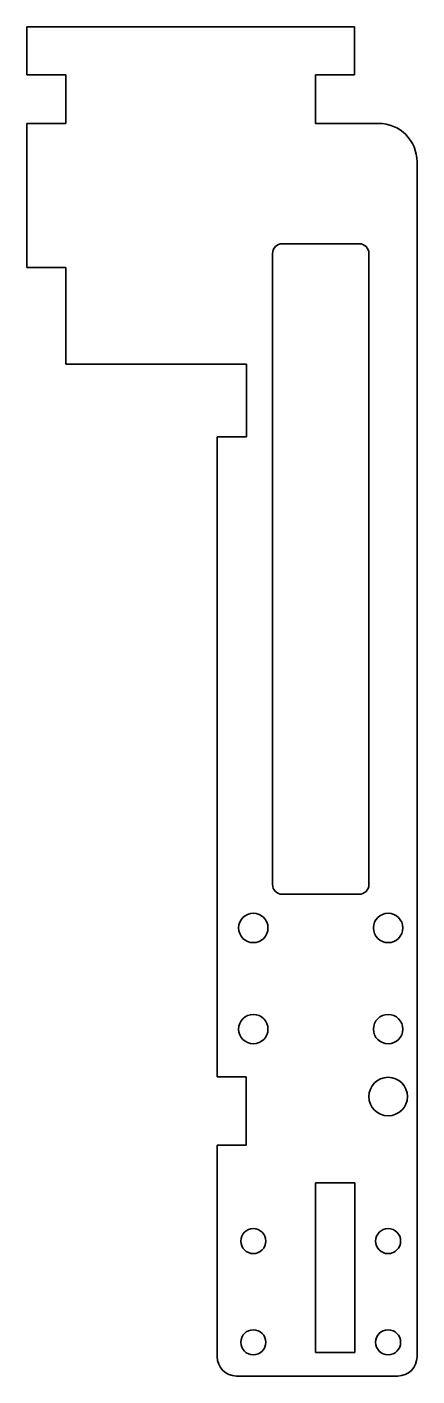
# Model space of a CAD drawing. Header units: inches. Extents: x 0 to 81, y 0 to 280.
import ezdxf

# ---------------------------------------------------------------- set-up
doc = ezdxf.new("R2010")
doc.units = ezdxf.units.IN
doc.header["$MEASUREMENT"] = 0
doc.layers.add('SIMUMAK Visible (ISO)', color=7, linetype='Continuous', lineweight=35)

# ---------------------------------------------------------------- blocks, each defined once
blk = doc.blocks.new('CD-IND-30-MEDC-02_Sheet_3_CD-IND-30-MEDC-02')
at = {"layer": 'SIMUMAK Visible (ISO)'}
for p, q in [((-40.5, 130.05), (-40.5, 140)), ((-40.5, 140), (27.5, 140)), ((27.5, 130.05), (27.5, 140)), ((-40.5, 130.05), (-32.45, 130.05)), ((-32.45, 130.05), (-32.45, 119.95)), ((19.45, 130.05), (27.5, 130.05)), ((19.45, 120), (19.45, 130.05)), ((-32.45, 119.95), (-40.5, 119.95)), ((-40.5, 90.05), (-40.5, 119.95)), ((32.5, 120), (19.45, 120)), ((40.5, 112), (40.5, -136)), ((10.5, -38), (10.5, 93)), ((12.5, 95), (28.5, 95)), ((30.5, 93), (30.5, -38)), ((-40.5, 90.05), (-32.45, 90.05)), ((-32.45, 90.05), (-32.45, 70)), ((5.1, 70), (-32.45, 70)), ((5.1, 70), (5.1, 54.9)), ((-1, -77.9), (-1, 54.9)), ((5.1, 54.9), (-1, 54.9)), ((28.5, -40), (12.5, -40)), ((5.05, -77.9), (-1, -77.9)), ((5.05, -77.9), (5.05, -92.1)), ((-1, -136), (-1, -92.1)), ((-1, -92.1), (5.05, -92.1)), ((19.45, -135.1), (19.45, -99.9)), ((27.55, -99.9), (19.45, -99.9)), ((27.55, -99.9), (27.55, -135.1)), ((19.45, -135.1), (27.55, -135.1)), ((36.5, -140), (3, -140))]:
    blk.add_line(p, q, dxfattribs=at)
for centre, radius in [((6.5, -47), 3.05), ((34.5, -47), 3.05), ((6.5, -68), 3.05), ((34.5, -68), 3.05), ((34.5, -82), 4), ((6.5, -112), 2.6), ((34.5, -112), 2.6), ((6.5, -133), 2.6), ((34.5, -133), 2.6)]:
    blk.add_circle(centre, radius, dxfattribs=at)
at = {"layer": 'SIMUMAK Visible (ISO)', "extrusion": (0, 0, -1)}
for centre, radius, start, end in [((-32.5, 112), 8, 90, 180), ((-3, -136), 4, 270, 0), ((-36.5, -136), 4, 180, 270)]:
    blk.add_arc(centre, radius, start, end, dxfattribs=at)
at = {"layer": 'SIMUMAK Visible (ISO)'}
for centre, start, end in [((12.5, 93), 90, 180), ((28.5, 93), 360, 90), ((12.5, -38), 180, 270), ((28.5, -38), 270, 0)]:
    blk.add_arc(centre, 2, start, end, dxfattribs=at)

msp = doc.modelspace()

# ---------------------------------------------------------------- block references
msp.add_blockref('CD-IND-30-MEDC-02_Sheet_3_CD-IND-30-MEDC-02', (40.5, 140))

doc.saveas('drawing.dxf')
